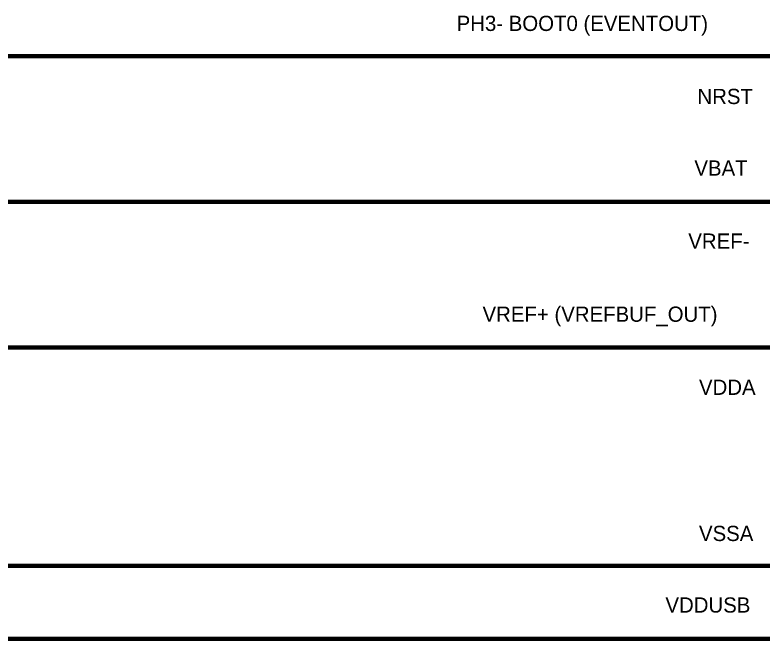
# Model space of a CAD drawing. Header units: inches. Extents: x 0 to 841, y 0 to 594.
# Drawn here: x 365.5 to 416.8, y 219.8 to 262.8 of the extents above; entities that cross this region are included whole.
import ezdxf

# ---------------------------------------------------------------- set-up
doc = ezdxf.new("R2010")
doc.units = ezdxf.units.IN
doc.layers.add('Sheet', color=255, linetype='Continuous')

msp = doc.modelspace()

# ---------------------------------------------------------------- linework, layer by layer
at = {"layer": 'Sheet'}
for points in [[(417.508, 259.999, 0.3, 0.3, 0), (312.501, 259.999, 0.3, 0.3, 0)], [(417.508, 249.991, 0.3, 0.3, 0), (312.501, 249.991, 0.3, 0.3, 0)], [(417.508, 239.996, 0.3, 0.3, 0), (312.501, 239.996, 0.3, 0.3, 0)], [(417.508, 224.997, 0.3, 0.3, 0), (312.501, 224.997, 0.3, 0.3, 0)], [(417.508, 219.993, 0.3, 0.3, 0), (312.501, 219.993, 0.3, 0.3, 0)]]:
    msp.add_lwpolyline(points, format="xyseb", dxfattribs=at)

# ---------------------------------------------------------------- texts
for s, height, p in [('PH3- BOOT0 (EVENTOUT)', 1.04522, (395.832, 261.724)), ('NRST', 1.0452, (412.347, 256.707)), ('VBAT', 1.0452, (412.138, 251.794)), ('VREF-', 1.0452, (411.72, 246.777)), ('VREF+ (VREFBUF_OUT)', 1.04522, (397.609, 241.76)), ('VDDA', 1.0452, (412.452, 236.743)), ('VSSA', 1.0452, (412.452, 226.709)), ('VDDUSB', 1.0452, (410.152, 221.796))]:
    msp.add_text(s, height=height, dxfattribs=at).set_placement(p)

doc.saveas('drawing.dxf')
